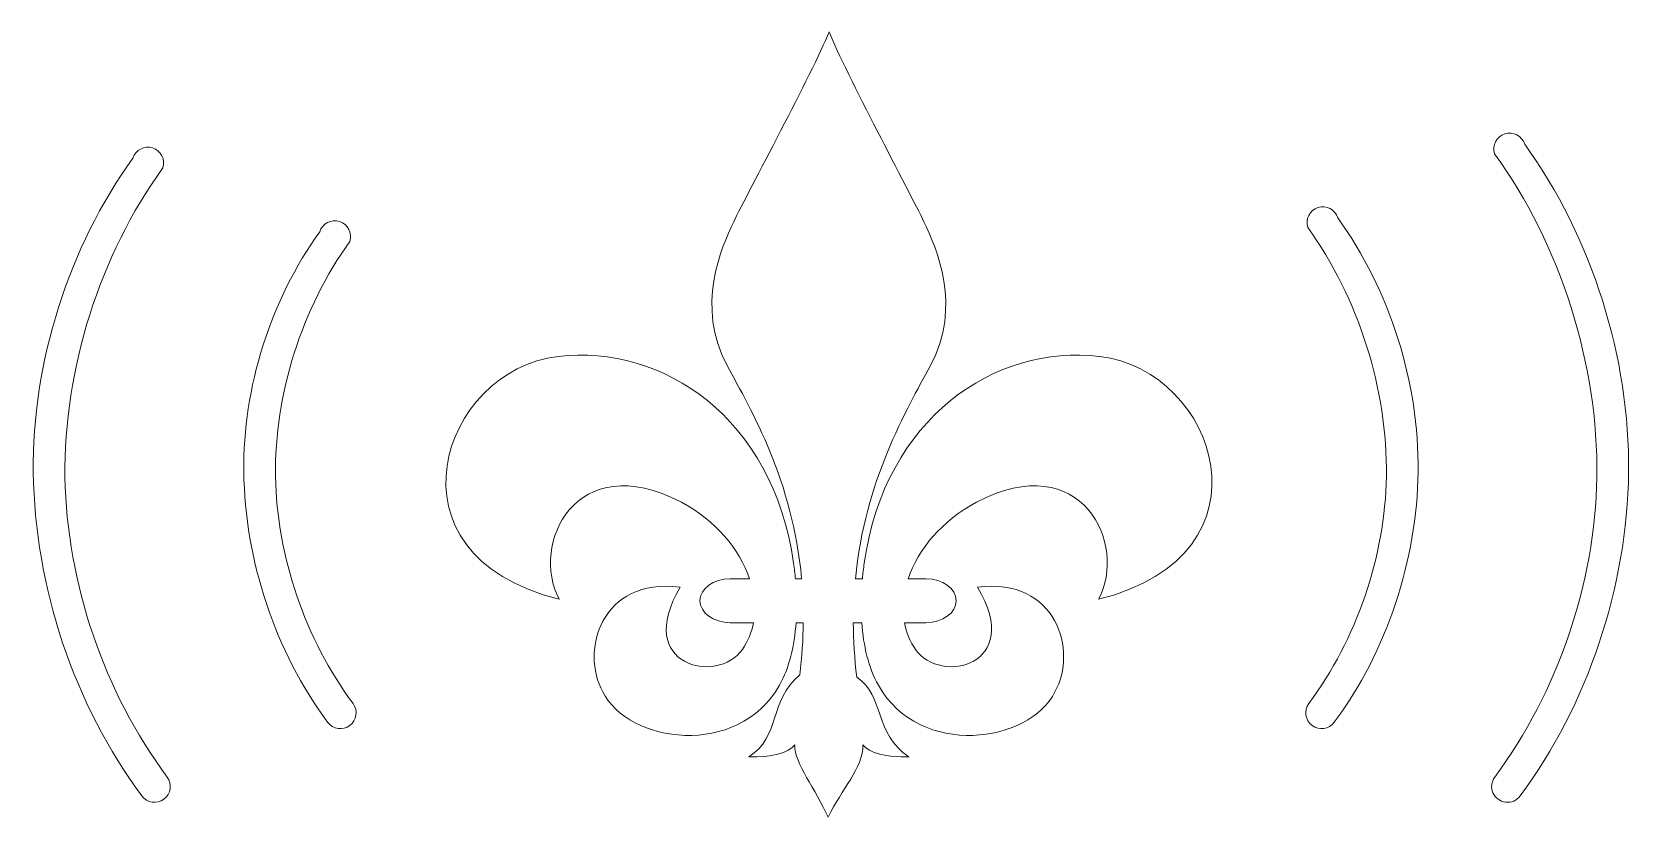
# Model space of a CAD drawing. Header units: inches. Extents: x -5.71 to -1.3, y -10.55 to -8.38.
import ezdxf

# ---------------------------------------------------------------- set-up
doc = ezdxf.new("R2010")
doc.units = ezdxf.units.IN
doc.header["$MEASUREMENT"] = 0

msp = doc.modelspace()

# ---------------------------------------------------------------- linework, layer by layer
at = {"color": 7, "linetype": 'Continuous', "lineweight": 15}
for p, q in [((-3.7859, -9.8892), (-3.7324, -9.8892)), ((-3.606, -9.8892), (-3.5889, -9.8892)), ((-3.4405, -9.8892), (-3.4211, -9.8892)), ((-3.2946, -9.8892), (-3.2457, -9.8892)), ((-3.7218, -10.0103), (-3.7859, -10.0103)), ((-3.5842, -10.0103), (-3.6043, -10.0103)), ((-3.4228, -10.0103), (-3.4462, -10.0103)), ((-3.2457, -10.0103), (-3.3052, -10.0103))]:
    msp.add_line(p, q, dxfattribs=at)
for centre, start, end in [((-1.6346, -8.702), 17.5505, 197.5505), ((-5.3933, -8.7408), 342.4495, 162.4495), ((-2.1504, -8.9054), 17.5505, 197.5505), ((-4.8775, -8.9441), 342.4495, 162.4495), ((-4.8621, -10.2594), 216.6177, 36.6177), ((-2.1536, -10.2594), 143.3823, 323.3823), ((-5.3751, -10.4628), 216.6176, 36.6176), ((-1.6406, -10.4628), 143.3824, 323.3824)]:
    msp.add_arc(centre, 0.0436, start, end, dxfattribs=at)
for points in [[(-3.7763, -8.9032), (-3.7369, -8.8214), (-3.5585, -8.4909), (-3.5131, -8.3788)], [(-3.5131, -8.3788), (-3.4677, -8.4909), (-3.2906, -8.8214), (-3.2512, -8.9032)], [(-1.593, -8.6889), (-1.4074, -8.946), (-1.3022, -9.2787), (-1.3062, -9.5957)], [(-5.7095, -9.5957), (-5.7133, -9.2922), (-5.6125, -8.9737), (-5.4349, -8.7276)], [(-1.3936, -9.6086), (-1.3897, -9.2963), (-1.4934, -8.9685), (-1.6761, -8.7152)], [(-5.3518, -8.7539), (-5.5266, -8.9962), (-5.6258, -9.3098), (-5.6221, -9.6086)], [(-3.7945, -9.2999), (-3.8823, -9.1364), (-3.811, -8.9753), (-3.7763, -8.9032)], [(-3.2512, -8.9032), (-3.2165, -8.9753), (-3.1452, -9.1364), (-3.2331, -9.2999)], [(-2.1088, -8.8923), (-1.9654, -9.091), (-1.884, -9.3483), (-1.8871, -9.5934)], [(-5.1286, -9.5934), (-5.1315, -9.3618), (-5.0546, -9.1188), (-4.9191, -8.931)], [(-1.9745, -9.6062), (-1.9715, -9.3658), (-2.0513, -9.1135), (-2.192, -8.9186)], [(-4.8359, -8.9573), (-4.9687, -9.1413), (-5.044, -9.3794), (-5.0411, -9.6062)], [(-4.2607, -9.2748), (-3.972, -9.2417), (-3.6681, -9.4432), (-3.611, -9.8463)], [(-3.4161, -9.8463), (-3.3589, -9.4432), (-3.0551, -9.2417), (-2.7663, -9.2748)], [(-4.2577, -9.9456), (-4.7571, -9.8223), (-4.5838, -9.3118), (-4.2607, -9.2748)], [(-3.5889, -9.8892), (-3.6135, -9.6158), (-3.7267, -9.4261), (-3.7945, -9.2999)], [(-3.2331, -9.2999), (-3.3004, -9.4252), (-3.4141, -9.6171), (-3.4405, -9.8892)], [(-2.7663, -9.2748), (-2.4433, -9.3118), (-2.27, -9.8223), (-2.7693, -9.9456)], [(-3.9208, -9.6779), (-4.2126, -9.5244), (-4.3389, -9.7952), (-4.2577, -9.9456)], [(-2.7693, -9.9456), (-2.6881, -9.7952), (-2.8144, -9.5244), (-3.1063, -9.6779)], [(-5.4101, -10.4888), (-5.5973, -10.2368), (-5.7056, -9.9097), (-5.7095, -9.5957)], [(-5.6221, -9.6086), (-5.617, -9.9002), (-5.514, -10.2027), (-5.34, -10.4367)], [(-4.8971, -10.2854), (-5.0422, -10.0902), (-5.1255, -9.8366), (-5.1286, -9.5934)], [(-5.0411, -9.6062), (-5.0369, -9.8271), (-4.9588, -10.0561), (-4.8271, -10.2333)], [(-2.1886, -10.2333), (-2.0569, -10.0561), (-1.9787, -9.8271), (-1.9745, -9.6062)], [(-1.8871, -9.5934), (-1.8901, -9.8366), (-1.9735, -10.0902), (-2.1186, -10.2854)], [(-1.6756, -10.4367), (-1.5017, -10.2027), (-1.3987, -9.9002), (-1.3936, -9.6086)], [(-1.3062, -9.5957), (-1.3101, -9.9097), (-1.4183, -10.2368), (-1.6056, -10.4888)], [(-3.7324, -9.8892), (-3.7598, -9.8075), (-3.8259, -9.7278), (-3.9208, -9.6779)], [(-3.1063, -9.6779), (-3.2012, -9.7278), (-3.2673, -9.8075), (-3.2946, -9.8892)], [(-3.611, -9.8463), (-3.609, -9.8604), (-3.6073, -9.8747), (-3.606, -9.8892)], [(-3.4211, -9.8892), (-3.4198, -9.8747), (-3.4181, -9.8604), (-3.4161, -9.8463)], [(-4.1375, -10.2013), (-4.2007, -10.09), (-4.1426, -9.8837), (-3.9239, -9.9125)], [(-3.9239, -9.9125), (-4.0533, -10.1291), (-3.8215, -10.1833), (-3.7523, -10.084)], [(-3.8694, -9.9497), (-3.8694, -9.9163), (-3.832, -9.8892), (-3.7859, -9.8892)], [(-3.2747, -10.084), (-3.2055, -10.1833), (-2.9738, -10.1291), (-3.1031, -9.9125)], [(-3.2457, -9.8892), (-3.1996, -9.8892), (-3.1622, -9.9163), (-3.1622, -9.9497)], [(-3.1031, -9.9125), (-2.8845, -9.8837), (-2.8264, -10.09), (-2.8896, -10.2013)], [(-3.7859, -10.0103), (-3.832, -10.0103), (-3.8694, -9.9832), (-3.8694, -9.9497)], [(-3.1622, -9.9497), (-3.1622, -9.9832), (-3.1996, -10.0103), (-3.2457, -10.0103)], [(-3.7523, -10.084), (-3.7367, -10.0616), (-3.7267, -10.0366), (-3.7218, -10.0103)], [(-3.6043, -10.0103), (-3.6087, -10.0739), (-3.6225, -10.1347), (-3.6501, -10.1833)], [(-3.5938, -10.1546), (-3.5877, -10.1043), (-3.5847, -10.0563), (-3.5842, -10.0103)], [(-3.4462, -10.0103), (-3.4459, -10.0583), (-3.443, -10.1086), (-3.4366, -10.1611)], [(-3.377, -10.1833), (-3.4045, -10.1347), (-3.4183, -10.0739), (-3.4228, -10.0103)], [(-3.3052, -10.0103), (-3.3004, -10.0366), (-3.2904, -10.0616), (-3.2747, -10.084)], [(-3.6501, -10.1833), (-3.7648, -10.3858), (-4.0681, -10.3432), (-4.1375, -10.2013)], [(-3.7348, -10.3808), (-3.6458, -10.3261), (-3.6809, -10.2261), (-3.5938, -10.1546)], [(-3.4366, -10.1611), (-3.3599, -10.2105), (-3.3898, -10.3171), (-3.2927, -10.3808)], [(-2.8896, -10.2013), (-2.959, -10.3432), (-3.2622, -10.3858), (-3.377, -10.1833)], [(-3.608, -10.3479), (-3.6241, -10.3704), (-3.6738, -10.3824), (-3.7348, -10.3808)], [(-3.5158, -10.5471), (-3.5511, -10.4676), (-3.608, -10.4011), (-3.608, -10.3479)], [(-3.4195, -10.3479), (-3.4195, -10.4131), (-3.4778, -10.468), (-3.5158, -10.5471)], [(-3.2927, -10.3808), (-3.3537, -10.3824), (-3.4035, -10.3704), (-3.4195, -10.3479)]]:
    msp.add_open_spline(points, degree=3, dxfattribs=at)

doc.saveas('drawing.dxf')
